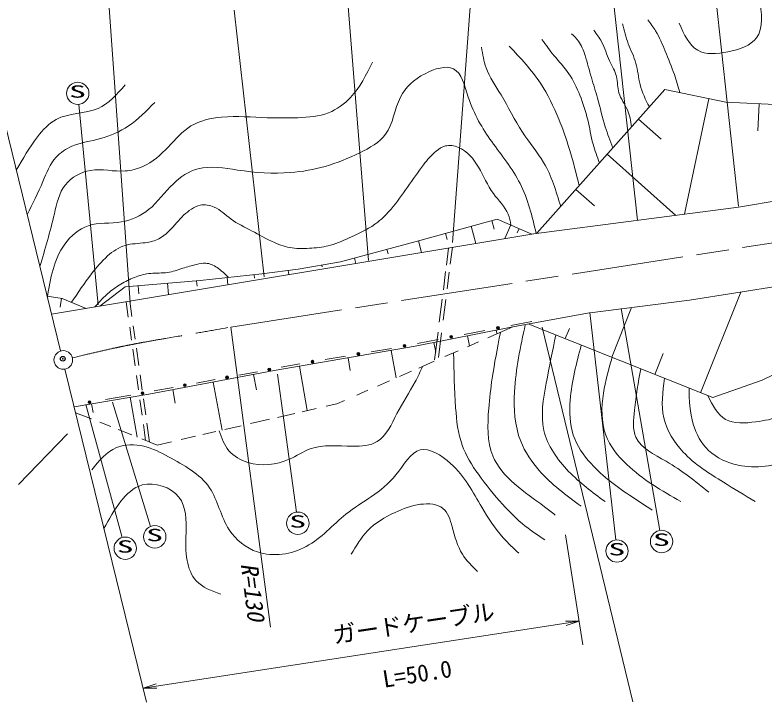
# Model space of a CAD drawing. Units: millimetres, scale not verified. Extents: x 40000 to 680000, y 20000 to 380000.
# Drawn here: x 274591 to 354964, y 246227 to 319156 of the extents above; entities that cross this region are included whole.
import ezdxf
from ezdxf.enums import TextEntityAlignment as Align

# ---------------------------------------------------------------- set-up
doc = ezdxf.new("R2010")
doc.units = ezdxf.units.MM
doc.header["$LTSCALE"] = 1000
doc.header["$PDMODE"] = 32
doc.header["$PDSIZE"] = 500
doc.linetypes.add('CHAIN', pattern=[18.5, 12, -1.5, 3.5, -1.5])
for name, color, linetype, lineweight in [('M-BGD', 7, 'Continuous', 13), ('M-BMK', 2, 'CHAIN', 13), ('M-BMK-SRVR', 3, 'Continuous', 13), ('M-STR-HTXT', 7, 'Continuous', 13), ('M-STR-STR3', 7, 'Continuous', 13), ('M-STR-STRC', 7, 'Continuous', 13)]:
    doc.layers.add(name, color=color, linetype=linetype, lineweight=lineweight)
doc.layers.add('M-OTRS', color=6, linetype='Continuous')
doc.styles.add('ＭＳ ゴシック', font='')
doc.styles.get('ＭＳ ゴシック').set_extended_font_data('MS Gothic')

# ---------------------------------------------------------------- blocks, each defined once
blk = doc.blocks.new('open_arrow')
at = {"color": 0, "linetype": 'Continuous', "lineweight": -2}
blk.add_lwpolyline([(7.5, 1.25), (0, 0), (7.5, -1.25)], dxfattribs=at)

msp = doc.modelspace()

# ---------------------------------------------------------------- linework, layer by layer
at = {"layer": 'M-BGD'}
for p, q in [((330517, 295778), (344245, 311192)), ((344245, 311192), (350758, 309814)), ((346338, 297816), (348956, 310195)), ((350758, 309814), (365697, 309129)), ((354213, 306740), (354346, 309650)), ((343831, 305860), (341414, 308013)), ((345413, 297697), (338060, 304247)), ((352126, 298562), (373237, 302201)), ((336680, 298706), (334698, 300472)), ((330200, 295737), (352126, 298562)), ((317597, 294911), (326270, 297305)), ((325957, 296206), (325698, 297147)), ((326270, 297305), (329971, 295699)), ((327090, 295219), (327722, 296675)), ((323975, 294699), (323470, 296532)), ((328402, 295814), (328608, 296290)), ((278503, 287118), (330200, 295737)), ((318171, 293732), (317835, 294976)), ((320894, 295114), (320713, 295771)), ((309490, 292720), (317597, 294911)), ((320826, 292354), (321058, 294202)), ((321234, 292487), (321459, 294281)), ((314566, 293584), (314438, 294057)), ((304950, 291949), (309490, 292720)), ((311129, 292558), (310976, 293122)), ((301059, 291421), (304950, 291949)), ((303923, 291356), (303863, 291801)), ((307495, 292186), (307463, 292376)), ((294452, 290730), (301059, 291421)), ((297390, 290267), (297311, 291029)), ((300250, 290962), (300211, 291332)), ((320497, 289739), (320741, 291681)), ((320901, 289840), (321127, 291633)), ((346871, 288633), (364243, 291342)), ((286386, 290039), (294452, 290730)), ((287854, 289300), (287781, 290159)), ((291034, 289207), (290930, 290429)), ((294096, 290131), (294047, 290696)), ((283676, 287981), (286386, 290039)), ((352361, 289489), (348051, 278706)), ((279654, 288808), (278028, 289060)), ((279430, 287858), (279580, 288819)), ((282201, 287735), (279654, 288808)), ((320059, 286251), (320368, 288713)), ((320478, 286470), (320758, 288701)), ((335948, 287226), (346871, 288633)), ((286732, 286790), (286498, 288451)), ((287126, 286854), (286893, 288517)), ((340664, 287833), (338536, 282508)), ((327948, 285746), (335948, 287226)), ((369029, 287078), (354675, 280052)), ((329964, 286343), (327739, 285915)), ((287075, 284340), (286881, 285725)), ((287465, 284445), (287263, 285884)), ((327948, 285746), (317471, 283674)), ((324956, 285380), (322730, 284952)), ((325259, 284573), (327948, 285746)), ((326220, 285097), (326161, 285393)), ((349370, 278178), (329648, 286061)), ((334003, 285587), (333566, 284495)), ((319553, 282227), (319925, 285190)), ((319977, 282483), (320307, 285110)), ((323291, 283715), (323080, 284784)), ((319948, 284417), (317722, 283989)), ((319672, 283042), (319469, 284070)), ((323097, 283630), (324266, 284140)), ((287461, 281595), (287212, 283366)), ((287862, 281610), (287603, 283460)), ((317471, 283674), (302371, 281073)), ((314940, 283454), (312756, 283086)), ((315421, 280282), (314912, 283234)), ((320671, 282572), (322075, 283185)), ((310026, 282627), (307843, 282259)), ((310514, 281071), (310279, 282436)), ((344043, 282893), (343152, 280664)), ((305113, 281799), (303100, 281424)), ((305914, 276787), (305094, 281542)), ((317862, 281347), (319522, 282071)), ((287822, 279020), (287607, 280553)), ((288233, 278971), (288003, 280609)), ((302371, 281073), (288944, 278561)), ((300583, 280956), (298570, 280582)), ((300458, 279014), (300150, 280658)), ((315811, 280452), (317071, 281002)), ((296053, 280114), (294040, 279739)), ((296805, 274701), (295841, 279851)), ((313426, 279412), (314716, 279974)), ((354675, 280052), (349370, 278178)), ((291523, 279271), (289510, 278897)), ((291770, 277600), (291501, 279039)), ((311218, 278449), (312410, 278969)), ((288944, 278561), (280932, 277205)), ((286993, 278429), (284275, 277982)), ((287670, 273956), (286948, 278223)), ((282955, 276570), (282794, 277520)), ((288201, 276317), (287975, 277928)), ((288600, 276354), (288362, 278050)), ((307923, 277248), (309063, 277509)), ((309063, 277509), (309897, 277873)), ((281090, 276561), (282782, 275891)), ((305379, 276665), (306863, 277005)), ((299818, 275391), (301871, 275861)), ((302710, 276053), (304586, 276483)), ((283681, 275535), (284851, 275072)), ((288584, 273594), (288346, 275286)), ((289011, 273424), (288726, 275460)), ((297078, 274763), (298845, 275168)), ((285647, 274757), (287106, 274179)), ((294727, 274224), (296103, 274540)), ((288184, 273752), (289826, 273102)), ((289826, 273102), (291375, 273457)), ((292406, 273693), (293938, 274044))]:
    msp.add_line(p, q, dxfattribs=at)
for centre, radius in [((326347, 285647), 150), ((326347, 285647), 100), ((326347, 285647), 50), ((321339, 284685), 150), ((321339, 284685), 100), ((321339, 284685), 50), ((316331, 283722), 150), ((316331, 283722), 100), ((316331, 283722), 50), ((311391, 282856), 150), ((311391, 282856), 100), ((306478, 282029), 150), ((306478, 282029), 100), ((311391, 282856), 50), ((301842, 281190), 150), ((306478, 282029), 50), ((301842, 281190), 100), ((301842, 281190), 50), ((297312, 280348), 150), ((297312, 280348), 100), ((297312, 280348), 50), ((292782, 279505), 150), ((292782, 279505), 100), ((292782, 279505), 50), ((288251, 278663), 150), ((288251, 278663), 100), ((288251, 278663), 50), ((282577, 277703), 150), ((282577, 277703), 100), ((282577, 277703), 50)]:
    msp.add_circle(centre, radius, dxfattribs=at)
for points, knots in [([(345765, 318278), (346295, 317090), (346824, 315902), (347755, 315377), (348613, 314894), (349810, 314973), (350988, 315212), (352230, 315464), (353449, 315894), (354055, 316705), (354823, 317733), (354604, 319374), (354385, 321015)], [0, 0, 0, 0, 1, 1, 1, 2, 2, 2, 3, 3, 3, 4, 4, 4, 4]), ([(345840, 310854), (345653, 311496), (345466, 312138), (345251, 312770), (344961, 313621), (344619, 314454), (344273, 315289), (343967, 316029), (343658, 316770), (343244, 317449), (342995, 317858), (342708, 318245), (342421, 318632)], [0, 0, 0, 0, 1, 1, 1, 2, 2, 2, 3, 3, 3, 4, 4, 4, 4]), ([(340671, 307178), (340569, 307808), (340468, 308438), (340212, 309014), (339940, 309627), (339494, 310178), (339311, 310814), (339151, 311372), (339195, 311996), (339054, 312562), (338908, 313149), (338565, 313675), (338308, 314234), (337994, 314913), (337807, 315643), (337459, 316291), (337224, 316727), (336917, 317126), (336610, 317525)], [0, 0, 0, 0, 1, 1, 1, 2, 2, 2, 3, 3, 3, 4, 4, 4, 5, 5, 5, 6, 6, 6, 6]), ([(342570, 309310), (342178, 310094), (341785, 310877), (341574, 311715), (341387, 312456), (341341, 313240), (341136, 313977), (340935, 314701), (340580, 315379), (340313, 316086), (340051, 316779), (339873, 317499), (339695, 318220)], [0, 0, 0, 0, 1, 1, 1, 2, 2, 2, 3, 3, 3, 4, 4, 4, 4]), ([(338675, 304938), (338380, 305682), (338086, 306426), (337847, 307188), (337531, 308194), (337311, 309230), (337023, 310248), (336813, 310989), (336567, 311721), (336354, 312459), (336128, 313244), (335940, 314036), (335685, 314824), (335508, 315370), (335300, 315914), (334964, 316367), (334757, 316648), (334501, 316893), (334244, 317138)], [0, 0, 0, 0, 1, 1, 1, 2, 2, 2, 3, 3, 3, 4, 4, 4, 5, 5, 5, 6, 6, 6, 6]), ([(337229, 303315), (336976, 303982), (336723, 304650), (336536, 305336), (336303, 306190), (336174, 307071), (335969, 307933), (335757, 308827), (335464, 309699), (335120, 310556), (334796, 311364), (334425, 312158), (333937, 312870), (333469, 313551), (332894, 314156), (332368, 314798), (331905, 315362), (331481, 315954), (331056, 316546)], [0, 0, 0, 0, 1, 1, 1, 2, 2, 2, 3, 3, 3, 4, 4, 4, 5, 5, 5, 6, 6, 6, 6]), ([(333070, 298645), (332580, 300283), (332090, 301920), (331243, 303365), (330577, 304500), (329692, 305516), (328960, 306618), (328114, 307891), (327472, 309278), (326676, 310599), (326100, 311557), (325443, 312480), (325073, 313512), (324824, 314208), (324706, 314953), (324587, 315697)], [0, 0, 0, 0, 1, 1, 1, 2, 2, 2, 3, 3, 3, 4, 4, 4, 5, 5, 5, 5]), ([(335048, 300865), (334728, 302174), (334408, 303484), (334016, 304770), (333682, 305866), (333294, 306945), (332858, 308010), (332313, 309340), (331691, 310649), (330903, 311840), (329950, 313282), (328755, 314554), (327559, 315825)], [0, 0, 0, 0, 1, 1, 1, 2, 2, 2, 3, 3, 3, 4, 4, 4, 4]), ([(277255, 292214), (277805, 294062), (278354, 295910), (278812, 297865), (279073, 298975), (279303, 300120), (279987, 300980), (280625, 301783), (281656, 302339), (282691, 302509), (283924, 302712), (285160, 302366), (286394, 302451), (287039, 302496), (287684, 302660), (288274, 302922), (289334, 303393), (290217, 304183), (291037, 305039), (291810, 305847), (292527, 306713), (293446, 307273), (294403, 307857), (295580, 308109), (296737, 308214), (298387, 308364), (299999, 308216), (301616, 308157), (302707, 308117), (303799, 308118), (304908, 308158), (306030, 308198), (307169, 308279), (308199, 308687), (309086, 309039), (309891, 309633), (310550, 310334), (311568, 311417), (312234, 312757), (312900, 314096)], [0, 0, 0, 0, 1, 1, 1, 2, 2, 2, 3, 3, 3, 4, 4, 4, 5, 5, 5, 6, 6, 6, 7, 7, 7, 8, 8, 8, 9, 9, 9, 10, 10, 10, 11, 11, 11, 12, 12, 12, 13, 13, 13, 13]), ([(278061, 288923), (278397, 290945), (278732, 292966), (279923, 294610), (280559, 295490), (281441, 296261), (282435, 296595), (283550, 296969), (284808, 296792), (286006, 296992), (287071, 297170), (288090, 297647), (288915, 298316), (289905, 299118), (290615, 300196), (291559, 301093), (292318, 301815), (293229, 302419), (294204, 302681), (295543, 303041), (297004, 302756), (298436, 302550), (300361, 302273), (302234, 302138), (304123, 302287), (305371, 302385), (306627, 302606), (307826, 302949), (309094, 303311), (310298, 303809), (311529, 304405), (312584, 304916), (313658, 305498), (314305, 306389), (315116, 307505), (315258, 309104), (315891, 310357), (316432, 311427), (317331, 312245), (318536, 312871), (319555, 313400), (320793, 313791), (321577, 313400), (322449, 312967), (322762, 311568), (323165, 310359), (323799, 308462), (324658, 307030), (325679, 305599), (326709, 304155), (327905, 302711), (328722, 301103), (329566, 299442), (330005, 297605), (330445, 295769)], [0, 0, 0, 0, 1, 1, 1, 2, 2, 2, 3, 3, 3, 4, 4, 4, 5, 5, 5, 6, 6, 6, 7, 7, 7, 8, 8, 8, 9, 9, 9, 10, 10, 10, 11, 11, 11, 12, 12, 12, 13, 13, 13, 14, 14, 14, 15, 15, 15, 16, 16, 16, 17, 17, 17, 18, 18, 18, 18]), ([(274726, 302538), (275427, 303754), (276129, 304970), (277010, 306115), (277574, 306848), (278211, 307551), (278993, 307967), (280335, 308681), (282105, 308551), (283490, 309159), (284635, 309661), (285517, 310667), (286399, 311672)], [0, 0, 0, 0, 1, 1, 1, 2, 2, 2, 3, 3, 3, 4, 4, 4, 4]), ([(275898, 297753), (276475, 298927), (277052, 300102), (277577, 301332), (277969, 302249), (278332, 303197), (278987, 303919), (279448, 304427), (280052, 304823), (280691, 305095), (281668, 305512), (282725, 305640), (283748, 305919), (284811, 306209), (285837, 306661), (286745, 307271), (287791, 307974), (288678, 308887), (289566, 309800)], [0, 0, 0, 0, 1, 1, 1, 2, 2, 2, 3, 3, 3, 4, 4, 4, 5, 5, 5, 6, 6, 6, 6]), ([(280646, 288390), (281338, 289415), (282031, 290440), (282779, 291420), (283303, 292108), (283855, 292773), (284515, 293353), (285072, 293842), (285707, 294270), (286398, 294479), (287082, 294685), (287820, 294676), (288551, 294773), (289063, 294841), (289573, 294961), (290018, 295189), (290772, 295575), (291344, 296271), (291926, 296926), (292406, 297467), (292893, 297979), (293491, 298370), (293777, 298556), (294088, 298715), (294420, 298786), (294919, 298892), (295466, 298800), (295937, 298590), (296623, 298286), (297149, 297734), (297747, 297295), (298427, 296795), (299201, 296441), (299949, 296048), (300764, 295619), (301550, 295142), (302395, 294776), (302998, 294515), (303632, 294310), (304279, 294214), (304979, 294110), (305695, 294133), (306407, 294190), (307087, 294245), (307764, 294330), (308413, 294509), (309188, 294722), (309924, 295070), (310663, 295414), (311645, 295872), (312633, 296324), (313476, 296980), (313996, 297386), (314461, 297869), (314894, 298375), (316173, 299872), (317171, 301571), (318366, 303121), (318775, 303651), (319206, 304162), (319736, 304589), (320031, 304827), (320356, 305038), (320714, 305128), (321164, 305240), (321666, 305161), (322108, 304981), (323063, 304594), (323736, 303743), (324262, 302854), (324822, 301905), (325214, 300914), (325852, 300041), (326393, 299302), (327111, 298649), (327443, 297816), (327586, 297457), (327657, 297064), (327729, 296672)], [0, 0, 0, 0, 1, 1, 1, 2, 2, 2, 3, 3, 3, 4, 4, 4, 5, 5, 5, 6, 6, 6, 7, 7, 7, 8, 8, 8, 9, 9, 9, 10, 10, 10, 11, 11, 11, 12, 12, 12, 13, 13, 13, 14, 14, 14, 15, 15, 15, 16, 16, 16, 17, 17, 17, 18, 18, 18, 19, 19, 19, 20, 20, 20, 21, 21, 21, 22, 22, 22, 23, 23, 23, 24, 24, 24, 25, 25, 25, 26, 26, 26, 26]), ([(283136, 287890), (283637, 288441), (284137, 288991), (284705, 289468), (285138, 289831), (285609, 290151), (286102, 290431), (286574, 290699), (287066, 290929), (287577, 291115), (288079, 291297), (288600, 291436), (289130, 291488), (289734, 291547), (290350, 291493), (290947, 291581), (291496, 291662), (292028, 291863), (292562, 292032), (293048, 292186), (293535, 292312), (294037, 292436), (294366, 292517), (294701, 292597), (295030, 292576), (295457, 292549), (295874, 292354), (296242, 292110), (296701, 291806), (297082, 291426), (297464, 291045)], [0, 0, 0, 0, 1, 1, 1, 2, 2, 2, 3, 3, 3, 4, 4, 4, 5, 5, 5, 6, 6, 6, 7, 7, 7, 8, 8, 8, 9, 9, 9, 10, 10, 10, 10]), ([(329270, 285991), (328759, 283628), (328248, 281265), (328119, 278817), (328024, 277015), (328135, 275167), (328784, 273512), (329235, 272358), (329948, 271298), (330774, 270362), (332078, 268885), (333664, 267718), (335251, 266551)], [0, 0, 0, 0, 1, 1, 1, 2, 2, 2, 3, 3, 3, 4, 4, 4, 4]), ([(326612, 285148), (326290, 283513), (325969, 281878), (325729, 280248), (325571, 279180), (325449, 278114), (325361, 277006), (325225, 275283), (325174, 273457), (325787, 271949), (326727, 269640), (329225, 268077), (331328, 266500), (331725, 266203), (332107, 265905), (332490, 265607)], [0, 0, 0, 0, 1, 1, 1, 2, 2, 2, 3, 3, 3, 4, 4, 4, 5, 5, 5, 5]), ([(332542, 284904), (332194, 283199), (331847, 281494), (331518, 279729), (331201, 278036), (330901, 276288), (331270, 274673), (331645, 273036), (332708, 271535), (333924, 270280), (335123, 269043), (336472, 268046), (337820, 267049)], [0, 0, 0, 0, 1, 1, 1, 2, 2, 2, 3, 3, 3, 4, 4, 4, 4]), ([(346821, 279197), (346857, 277893), (346894, 276589), (347268, 275340), (347583, 274288), (348138, 273276), (348927, 272522), (349776, 271711), (350898, 271200), (352077, 270948), (353980, 270541), (356030, 270809), (357713, 271695), (359052, 272401), (360159, 273498), (361111, 274680), (362108, 275918), (362936, 277249), (363680, 278660), (364466, 280152), (365157, 281734), (365337, 283385), (365405, 284016), (365399, 284657), (365393, 285298)], [0, 0, 0, 0, 1, 1, 1, 2, 2, 2, 3, 3, 3, 4, 4, 4, 5, 5, 5, 6, 6, 6, 7, 7, 7, 8, 8, 8, 8]), ([(335272, 283813), (334759, 281873), (334247, 279933), (334088, 277906), (333989, 276647), (334027, 275354), (334420, 274176), (334800, 273041), (335510, 272012), (336327, 271110), (337608, 269697), (339151, 268595), (340722, 267547), (341436, 267070), (342157, 266604), (342877, 266138)], [0, 0, 0, 0, 1, 1, 1, 2, 2, 2, 3, 3, 3, 4, 4, 4, 5, 5, 5, 5]), ([(321594, 282975), (321634, 281018), (321673, 279062), (321814, 277085), (321910, 275725), (322055, 274356), (322509, 273093), (322910, 271978), (323551, 270947), (324245, 269969), (325048, 268838), (325921, 267779), (326850, 266759), (327608, 265926), (328403, 265119), (329280, 264416), (329943, 263885), (330653, 263413), (331363, 262941)], [0, 0, 0, 0, 1, 1, 1, 2, 2, 2, 3, 3, 3, 4, 4, 4, 5, 5, 5, 6, 6, 6, 6]), ([(348822, 278398), (349356, 277359), (349891, 276320), (350749, 275838), (351619, 275351), (352820, 275434), (353982, 275590), (355826, 275838), (357572, 276271), (358790, 277415), (359454, 278040), (359961, 278876), (360364, 279737), (360931, 280948), (361291, 282207), (361651, 283466)], [0, 0, 0, 0, 1, 1, 1, 2, 2, 2, 3, 3, 3, 4, 4, 4, 5, 5, 5, 5]), ([(338573, 282494), (338215, 281235), (337856, 279977), (337652, 278653), (337420, 277151), (337387, 275565), (337902, 274177), (338345, 272981), (339195, 271932), (340140, 271028), (341863, 269382), (343903, 268216), (345944, 267051)], [0, 0, 0, 0, 1, 1, 1, 2, 2, 2, 3, 3, 3, 4, 4, 4, 4]), ([(296458, 274621), (296737, 273855), (297015, 273089), (297522, 272496), (298032, 271900), (298773, 271480), (299555, 271239), (301004, 270792), (302596, 270961), (303971, 271573), (304754, 271922), (305467, 272415), (306233, 272692), (307616, 273193), (309172, 272989), (310782, 272984), (311720, 272980), (312676, 273044), (313395, 273468), (314389, 274055), (314928, 275332), (315523, 276469), (316154, 277674), (316848, 278722), (317458, 279857), (317752, 280404), (318026, 280971), (318301, 281538)], [0, 0, 0, 0, 1, 1, 1, 2, 2, 2, 3, 3, 3, 4, 4, 4, 5, 5, 5, 6, 6, 6, 7, 7, 7, 8, 8, 8, 9, 9, 9, 9]), ([(341646, 281265), (341397, 279830), (341147, 278395), (340968, 276831), (340852, 275817), (340766, 274749), (341134, 273929), (341658, 272764), (343098, 272101), (344368, 271361), (346101, 270350), (347514, 269198), (348928, 268046)], [0, 0, 0, 0, 1, 1, 1, 2, 2, 2, 3, 3, 3, 4, 4, 4, 4]), ([(344191, 280248), (343999, 278806), (343808, 277363), (344118, 276002), (344425, 274658), (345221, 273393), (346191, 272356), (347437, 271023), (348969, 270066), (350502, 269124), (351635, 268428), (352768, 267740), (353902, 267053)], [0, 0, 0, 0, 1, 1, 1, 2, 2, 2, 3, 3, 3, 4, 4, 4, 4]), ([(282810, 270459), (283601, 271423), (284391, 272387), (285466, 272829), (286356, 273195), (287441, 273203), (288409, 272973), (289345, 272752), (290172, 272309), (291025, 271850), (292682, 270958), (294439, 270005), (295440, 268522), (296337, 267193), (296629, 265438), (297540, 264036), (298251, 262941), (299340, 262061), (300580, 261648), (302262, 261089), (304223, 261392), (305790, 262229), (307436, 263107), (308648, 264575), (310059, 265703), (311803, 267098), (313852, 267974), (315413, 269902), (316270, 270960), (316980, 272336), (318017, 272580), (319007, 272812), (320294, 272015), (321274, 271133), (322858, 269708), (323639, 268065), (324604, 266431), (325273, 265297), (326030, 264169), (326920, 263175), (327445, 262589), (328015, 262050), (328585, 261511)], [0, 0, 0, 0, 1, 1, 1, 2, 2, 2, 3, 3, 3, 4, 4, 4, 5, 5, 5, 6, 6, 6, 7, 7, 7, 8, 8, 8, 9, 9, 9, 10, 10, 10, 11, 11, 11, 12, 12, 12, 13, 13, 13, 14, 14, 14, 14]), ([(284126, 264165), (284664, 265160), (285203, 266156), (285929, 267075), (286541, 267849), (287286, 268568), (288223, 268824), (289569, 269191), (291310, 268599), (292156, 267514), (292953, 266492), (292958, 265034), (292922, 263690), (292895, 262672), (292845, 261720), (293032, 260740), (293184, 259945), (293492, 259132), (294016, 258555), (294668, 257838), (295653, 257486), (296638, 257135)], [0, 0, 0, 0, 1, 1, 1, 2, 2, 2, 3, 3, 3, 4, 4, 4, 5, 5, 5, 6, 6, 6, 7, 7, 7, 7]), ([(310622, 261400), (311143, 262293), (311664, 263187), (312370, 263913), (313187, 264754), (314252, 265371), (315319, 265881), (316182, 266292), (317046, 266634), (318050, 266755), (318905, 266859), (319861, 266802), (320454, 266319), (320987, 265884), (321226, 265103), (321438, 264352), (321741, 263279), (321990, 262267), (322531, 261403), (322957, 260723), (323564, 260134), (324170, 259546)], [0, 0, 0, 0, 1, 1, 1, 2, 2, 2, 3, 3, 3, 4, 4, 4, 5, 5, 5, 6, 6, 6, 7, 7, 7, 7])]:
    msp.add_open_spline(points, degree=3, knots=knots, dxfattribs=at)
at = {"layer": 'M-BMK'}
msp.add_line((297723, 285738), (377458, 298118), dxfattribs=at)
msp.add_open_spline([(280724, 282440), (282721, 282916), (284717, 283392), (286729, 283793), (288751, 284198), (290789, 284527), (292823, 284875), (294456, 285155), (296088, 285446), (297719, 285737)], degree=3, knots=[0, 0, 0, 0, 1, 1, 1, 2, 2, 2, 3, 3, 3, 3], dxfattribs=at)
at = {"layer": 'M-BMK-SRVR'}
for p, q in [((271424, 316018), (279469, 283178)), ((279944, 281239), (288682, 245568)), ((280224, 274303), (274971, 268884))]:
    msp.add_line(p, q, dxfattribs=at)
msp.add_circle((279765, 282213), 1000, dxfattribs=at)
at = {"layer": 'M-OTRS'}
msp.add_point((279712, 282336), dxfattribs=at)
at = {"layer": 'M-STR-HTXT'}
msp.add_line((297723, 285738), (301965, 253592), dxfattribs=at)
at = {"layer": 'M-STR-STR3'}
for p, q in [((321482, 294799), (324083, 329803)), ((286917, 288357), (284398, 324212)), ((333590, 263473), (335455, 251695)), ((288312, 247077), (335055, 254223))]:
    msp.add_line(p, q, dxfattribs=at)
at = {"layer": 'M-STR-STRC'}
for p, q in [((341294, 297202), (338459, 323097)), ((352113, 298678), (349623, 321813)), ((312473, 292866), (310212, 321340)), ((301286, 291114), (298075, 319687)), ((283515, 288117), (281427, 309572)), ((336175, 287291), (338966, 262946)), ((339561, 287721), (343682, 263957)), ((331102, 285726), (340796, 245615)), ((302729, 280686), (304742, 265914)), ((282178, 277446), (286063, 263195)), ((285027, 277689), (289104, 264378))]:
    msp.add_line(p, q, dxfattribs=at)
for centre in [(281311, 310767), (304904, 264725), (289567, 263271), (343887, 262774), (286410, 262046), (339103, 261753)]:
    msp.add_circle(centre, 1200, dxfattribs=at)

# ---------------------------------------------------------------- block references
at = {"layer": 'M-STR-STR3', "xscale": 193, "yscale": 193}
for p, rotation in [((335055, 254223), 188.7), ((288312, 247077), 8.7)]:
    msp.add_blockref('open_arrow', p, dxfattribs=dict(at, rotation=rotation))

# ---------------------------------------------------------------- texts
at = {"layer": 'M-STR-HTXT', "style": 'ＭＳ ゴシック', "oblique": 15}
msp.add_text('R=130', height=1833, rotation=277.239, dxfattribs=at).set_placement((298228, 260312), align=Align.BOTTOM_LEFT)
at = {"layer": 'M-STR-STR3', "style": 'ＭＳ ゴシック'}
for s, rotation, p in [('ガードケーブル', 8.441, (308868, 251292)), ('L=50.0', 9.081, (314229, 246562))]:
    msp.add_text(s, height=1833, rotation=rotation, dxfattribs=at).set_placement(p, align=Align.BOTTOM_LEFT)
at = {"layer": 'M-STR-STRC', "style": 'ＭＳ ゴシック', "width": 2}
for p in [(280392, 309904), (303986, 263862), (288648, 262408), (342969, 261911), (285492, 261183), (338184, 260890)]:
    msp.add_text('S', height=1320, rotation=0.014, dxfattribs=at).set_placement(p, align=Align.BOTTOM_LEFT)

doc.saveas('drawing.dxf')
